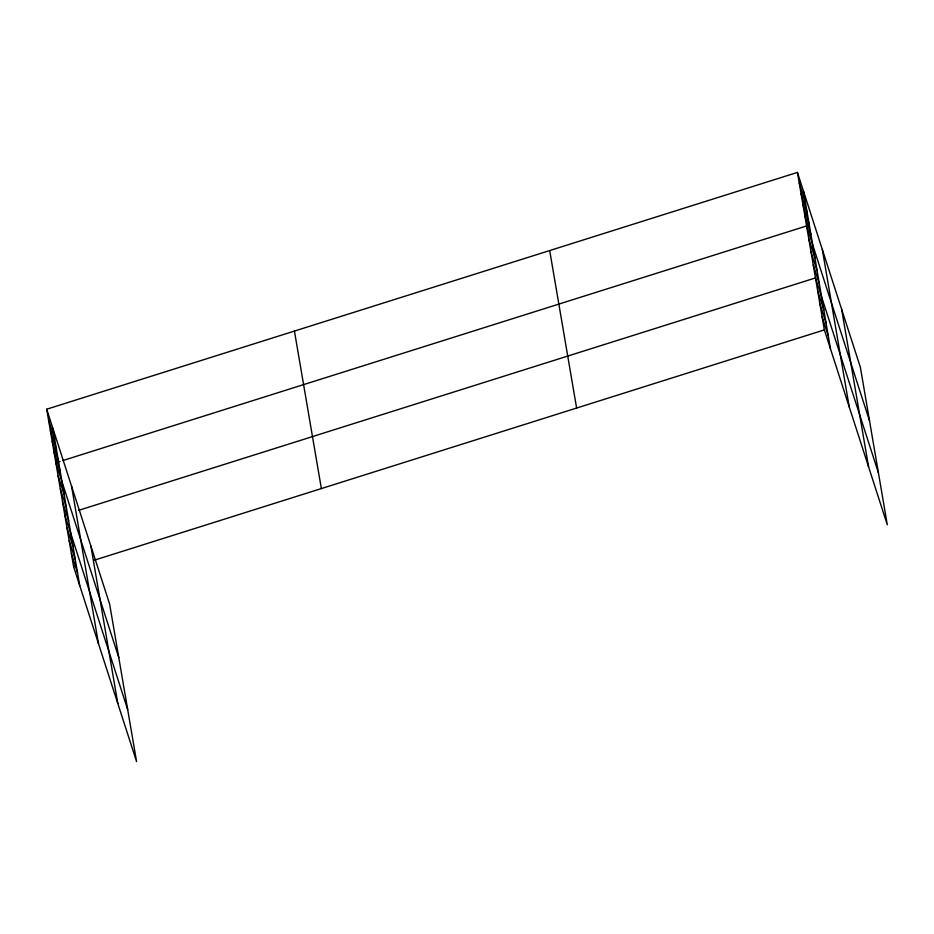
<?xml version="1.0" encoding="UTF-8"?>
<svg xmlns="http://www.w3.org/2000/svg" width="934" height="934" viewBox="0 0 934 934"><rect width="100%" height="100%" fill="white"/><g stroke="black" fill="none" stroke-linecap="round" stroke-linejoin="round"><path stroke-width="1.4" d="M46.7 409.22L109.64 604.1L136.574 761.584L73.623 566.704L46.7 409.22L797.426 172.416L860.377 367.296L887.3 524.78L824.36 329.9L797.426 172.416M59.986 461.466L55.853 462.762L118.805 657.641M62.741 460.59L806.579 225.958L869.531 420.837M67.493 513.863L64.738 514.739L127.689 709.618M78.503 510.396L815.475 277.923L878.415 472.814M73.623 566.704L76.378 565.841M94.276 560.202L824.36 329.9M799.259 183.122L805.377 202.059M801.092 193.828L807.209 212.765M802.925 204.534L809.042 223.471M804.758 215.252L810.864 234.189M808.809 238.952L814.927 257.889M811.027 251.947L817.145 270.883M813.245 264.941L819.363 283.878M817.694 290.918L823.811 309.854M819.912 303.912L826.03 322.849M822.13 316.906L828.248 335.843M48.533 419.926L54.651 438.863M50.366 430.632L56.484 449.569M52.187 441.35L58.305 460.287M54.02 452.056L60.138 470.993M58.071 475.756L64.189 494.693M60.301 488.751L66.419 507.687M62.52 501.745L68.637 520.682M66.968 527.733L73.074 546.67M69.186 540.728L75.304 559.664M71.404 553.71L77.522 572.647M841.616 309.236L868.55 466.72M822.294 249.413L849.228 406.897M803.544 191.353L830.466 348.837M549.694 250.557L576.617 408.041M294.443 331.068L321.366 488.564M90.89 546.04L117.812 703.524M71.568 486.217L98.49 643.701M52.818 428.157L79.74 585.641"/></g></svg>
